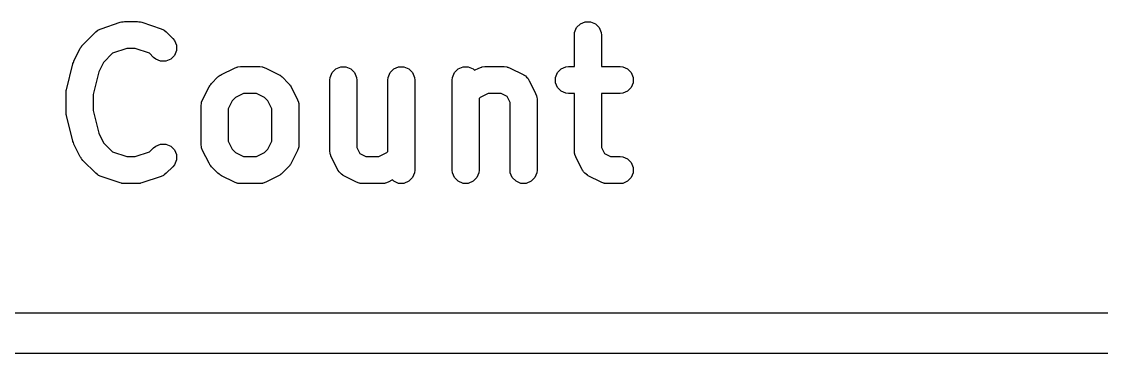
# Model space of a CAD drawing. Extents: x -2.5 to 14, y -2.7 to -1.2.
# Drawn here: x -2.1774 to -1.8628, y -1.3622 to -1.2654 of the extents above; entities that cross this region are included whole.
import ezdxf

# ---------------------------------------------------------------- set-up
doc = ezdxf.new("R2010")
doc.units = 0
doc.header["$MEASUREMENT"] = 0
doc.layers.add('BLACK', color=7, linetype='CONTINUOUS')

msp = doc.modelspace()

# ---------------------------------------------------------------- linework, layer by layer
at = {"layer": 'BLACK', "linetype": 'CONTINUOUS'}
for p, q in [((-2.155, -1.26783), (-2.15429, -1.26752)), ((-2.15429, -1.26752), (-2.14867, -1.26564)), ((-2.14867, -1.26564), (-2.14829, -1.26556)), ((-2.14829, -1.26556), (-2.14819, -1.26552)), ((-2.14819, -1.26552), (-2.14805, -1.2655)), ((-2.14805, -1.2655), (-2.14792, -1.26547)), ((-2.14792, -1.26547), (-2.14781, -1.26548)), ((-2.14781, -1.26548), (-2.14743, -1.26544)), ((-2.14743, -1.26544), (-2.14368, -1.26544)), ((-2.14368, -1.26544), (-2.14329, -1.26548)), ((-2.14329, -1.26548), (-2.14318, -1.26547)), ((-2.14318, -1.26547), (-2.14305, -1.2655)), ((-2.14305, -1.2655), (-2.14291, -1.26552)), ((-2.14291, -1.26552), (-2.14281, -1.26556)), ((-2.14281, -1.26556), (-2.14243, -1.26564)), ((-2.14243, -1.26564), (-2.13681, -1.26752)), ((-2.13681, -1.26752), (-2.1361, -1.26783)), ((-2.0163, -1.26861), (-2.01572, -1.26719)), ((-2.01572, -1.26719), (-2.01463, -1.26611)), ((-2.01463, -1.26611), (-2.01321, -1.26552)), ((-2.01321, -1.26552), (-2.01167, -1.26552)), ((-2.01167, -1.26552), (-2.01026, -1.26611)), ((-2.01026, -1.26611), (-2.00917, -1.26719)), ((-2.00917, -1.26719), (-2.00858, -1.26861)), ((-2.15958, -1.27222), (-2.15583, -1.26847)), ((-2.15583, -1.26847), (-2.15524, -1.26798)), ((-2.15524, -1.26798), (-2.15511, -1.26793)), ((-2.15511, -1.26793), (-2.155, -1.26783)), ((-2.1361, -1.26783), (-2.136, -1.26793)), ((-2.136, -1.26793), (-2.13586, -1.26798)), ((-2.13586, -1.26798), (-2.13527, -1.26847)), ((-2.13527, -1.26847), (-2.13339, -1.27034)), ((-2.13339, -1.27034), (-2.1329, -1.27094)), ((-2.01638, -1.26938), (-2.0163, -1.26861)), ((-2.01638, -1.27857), (-2.01638, -1.26938)), ((-2.00858, -1.26861), (-2.00851, -1.26938)), ((-2.00851, -1.26938), (-2.00851, -1.27857)), ((-2.1622, -1.27699), (-2.16032, -1.27324)), ((-2.16032, -1.27324), (-2.16011, -1.27291)), ((-2.16011, -1.27291), (-2.16007, -1.27282)), ((-2.16007, -1.27282), (-2.15998, -1.27271)), ((-2.15998, -1.27271), (-2.15991, -1.27259)), ((-2.15991, -1.27259), (-2.15983, -1.27252)), ((-2.15983, -1.27252), (-2.15958, -1.27222)), ((-2.14679, -1.27332), (-2.15092, -1.27469)), ((-2.14431, -1.27332), (-2.14679, -1.27332)), ((-2.14018, -1.27469), (-2.14431, -1.27332)), ((-2.1329, -1.27094), (-2.13232, -1.27236)), ((-2.13232, -1.2739), (-2.1329, -1.27532)), ((-2.13232, -1.27236), (-2.13232, -1.2739)), ((-2.16235, -1.27739), (-2.16223, -1.27707)), ((-2.16223, -1.27707), (-2.16222, -1.27705)), ((-2.16222, -1.27705), (-2.1622, -1.27699)), ((-2.15092, -1.27469), (-2.15356, -1.27734)), ((-2.13896, -1.27591), (-2.14018, -1.27469)), ((-2.13836, -1.2764), (-2.13896, -1.27591)), ((-2.13695, -1.27699), (-2.13836, -1.2764)), ((-2.13541, -1.27699), (-2.13695, -1.27699)), ((-2.13399, -1.2764), (-2.13541, -1.27699)), ((-2.1329, -1.27532), (-2.13399, -1.2764)), ((-2.16437, -1.2853), (-2.16249, -1.2778)), ((-2.16249, -1.2778), (-2.16247, -1.27774)), ((-2.16247, -1.27771), (-2.16235, -1.27739)), ((-2.16247, -1.27774), (-2.16247, -1.27771)), ((-2.15496, -1.28013), (-2.15661, -1.28674)), ((-2.15356, -1.27734), (-2.15496, -1.28013)), ((-2.11919, -1.28086), (-2.11544, -1.27898)), ((-2.11544, -1.27898), (-2.11472, -1.2787)), ((-2.11472, -1.2787), (-2.11458, -1.27869)), ((-2.11458, -1.27869), (-2.11445, -1.27864)), ((-2.11445, -1.27864), (-2.11368, -1.27857)), ((-2.11368, -1.27857), (-2.10806, -1.27857)), ((-2.10806, -1.27857), (-2.10729, -1.27864)), ((-2.10729, -1.27864), (-2.10716, -1.27869)), ((-2.10716, -1.27869), (-2.10702, -1.2787)), ((-2.10702, -1.2787), (-2.10629, -1.27898)), ((-2.10629, -1.27898), (-2.10255, -1.28086)), ((-2.08754, -1.28173), (-2.08696, -1.28031)), ((-2.08696, -1.28031), (-2.08587, -1.27923)), ((-2.08587, -1.27923), (-2.08445, -1.27864)), ((-2.08445, -1.27864), (-2.08292, -1.27864)), ((-2.08292, -1.27864), (-2.0815, -1.27923)), ((-2.0815, -1.27923), (-2.08041, -1.28031)), ((-2.08041, -1.28031), (-2.07982, -1.28173)), ((-2.07067, -1.28173), (-2.07008, -1.28031)), ((-2.07008, -1.28031), (-2.069, -1.27923)), ((-2.069, -1.27923), (-2.06758, -1.27864)), ((-2.06758, -1.27864), (-2.06604, -1.27864)), ((-2.06604, -1.27864), (-2.06462, -1.27923)), ((-2.06462, -1.27923), (-2.06354, -1.28031)), ((-2.06354, -1.28031), (-2.06295, -1.28173)), ((-2.05192, -1.28173), (-2.05134, -1.28031)), ((-2.05134, -1.28031), (-2.05025, -1.27923)), ((-2.05025, -1.27923), (-2.04883, -1.27864)), ((-2.04883, -1.27864), (-2.0473, -1.27864)), ((-2.0473, -1.27864), (-2.04588, -1.27923)), ((-2.04588, -1.27923), (-2.04548, -1.27962)), ((-2.04548, -1.27962), (-2.0442, -1.27898)), ((-2.0442, -1.27898), (-2.04348, -1.2787)), ((-2.04348, -1.2787), (-2.04334, -1.27869)), ((-2.04334, -1.27869), (-2.04321, -1.27864)), ((-2.04321, -1.27864), (-2.04244, -1.27857)), ((-2.04244, -1.27857), (-2.03681, -1.27857)), ((-2.03681, -1.27857), (-2.03605, -1.27864)), ((-2.03605, -1.27864), (-2.03592, -1.27869)), ((-2.03592, -1.27869), (-2.03577, -1.2787)), ((-2.03577, -1.2787), (-2.03505, -1.27898)), ((-2.03505, -1.27898), (-2.0313, -1.28086)), ((-2.02193, -1.28173), (-2.02134, -1.28031)), ((-2.02134, -1.28031), (-2.02025, -1.27923)), ((-2.02025, -1.27923), (-2.01883, -1.27864)), ((-2.01883, -1.27864), (-2.01807, -1.27857)), ((-2.01807, -1.27857), (-2.01638, -1.27857)), ((-2.00851, -1.27857), (-2.00307, -1.27857)), ((-2.00307, -1.27857), (-2.0023, -1.27864)), ((-2.0023, -1.27864), (-2.00088, -1.27923)), ((-2.00088, -1.27923), (-1.9998, -1.28031)), ((-1.9998, -1.28031), (-1.99921, -1.28173)), ((-2.12234, -1.28377), (-2.12209, -1.28347)), ((-2.12209, -1.28347), (-2.12021, -1.28159)), ((-2.12021, -1.28159), (-2.11991, -1.28135)), ((-2.11991, -1.28135), (-2.11984, -1.28127)), ((-2.11984, -1.28127), (-2.11972, -1.28119)), ((-2.11972, -1.28119), (-2.11962, -1.2811)), ((-2.11962, -1.2811), (-2.11952, -1.28106)), ((-2.11952, -1.28106), (-2.11919, -1.28086)), ((-2.10255, -1.28086), (-2.10221, -1.28106)), ((-2.10221, -1.28106), (-2.10212, -1.2811)), ((-2.10212, -1.2811), (-2.10201, -1.28119)), ((-2.10201, -1.28119), (-2.10189, -1.28127)), ((-2.10189, -1.28127), (-2.10182, -1.28135)), ((-2.10182, -1.28135), (-2.10152, -1.28159)), ((-2.10152, -1.28159), (-2.09965, -1.28347)), ((-2.09965, -1.28347), (-2.0994, -1.28377)), ((-2.08762, -1.2825), (-2.08754, -1.28173)), ((-2.08762, -1.30312), (-2.08762, -1.2825)), ((-2.07982, -1.28173), (-2.07975, -1.2825)), ((-2.07975, -1.2825), (-2.07975, -1.3022)), ((-2.07075, -1.2825), (-2.07067, -1.28173)), ((-2.07075, -1.30337), (-2.07075, -1.2825)), ((-2.06295, -1.28173), (-2.06287, -1.2825)), ((-2.06287, -1.2825), (-2.06287, -1.30875)), ((-2.052, -1.2825), (-2.05192, -1.28173)), ((-2.052, -1.30875), (-2.052, -1.2825)), ((-2.0313, -1.28086), (-2.03118, -1.28094)), ((-2.03118, -1.28094), (-2.03112, -1.28096)), ((-2.03112, -1.28096), (-2.03104, -1.28102)), ((-2.03104, -1.28102), (-2.03065, -1.28127)), ((-2.03065, -1.28127), (-2.03033, -1.28164)), ((-2.03033, -1.28164), (-2.02995, -1.28196)), ((-2.02995, -1.28196), (-2.02971, -1.28235)), ((-2.02971, -1.28235), (-2.02964, -1.28243)), ((-2.02964, -1.28243), (-2.02962, -1.28249)), ((-2.02962, -1.28249), (-2.02954, -1.28262)), ((-2.02954, -1.28262), (-2.02767, -1.28637)), ((-2.02193, -1.28327), (-2.02193, -1.28173)), ((-2.02134, -1.28469), (-2.02193, -1.28327)), ((-1.99921, -1.28327), (-1.9998, -1.28469)), ((-1.99921, -1.28173), (-1.99921, -1.28327)), ((-2.16449, -1.28625), (-2.16447, -1.28612)), ((-2.16449, -1.29188), (-2.16449, -1.28625)), ((-2.16448, -1.28606), (-2.16444, -1.28577)), ((-2.16447, -1.28612), (-2.16448, -1.28606)), ((-2.16444, -1.28577), (-2.16441, -1.28548)), ((-2.16441, -1.28548), (-2.16439, -1.28543)), ((-2.16439, -1.28543), (-2.16437, -1.2853)), ((-2.1247, -1.28824), (-2.12283, -1.28449)), ((-2.12283, -1.28449), (-2.12262, -1.28416)), ((-2.12262, -1.28416), (-2.12258, -1.28406)), ((-2.12258, -1.28406), (-2.12249, -1.28396)), ((-2.12249, -1.28396), (-2.12241, -1.28384)), ((-2.12241, -1.28384), (-2.12234, -1.28377)), ((-2.11275, -1.28644), (-2.1151, -1.28761)), ((-2.10899, -1.28644), (-2.11275, -1.28644)), ((-2.10664, -1.28761), (-2.10899, -1.28644)), ((-2.0994, -1.28377), (-2.09932, -1.28384)), ((-2.09932, -1.28384), (-2.09925, -1.28396)), ((-2.09925, -1.28396), (-2.09916, -1.28406)), ((-2.09916, -1.28406), (-2.09912, -1.28416)), ((-2.09912, -1.28416), (-2.09891, -1.28449)), ((-2.09891, -1.28449), (-2.09704, -1.28824)), ((-2.04151, -1.28644), (-2.04386, -1.28761)), ((-2.03774, -1.28644), (-2.04151, -1.28644)), ((-2.036, -1.28731), (-2.03774, -1.28644)), ((-2.02767, -1.28637), (-2.02739, -1.28709)), ((-2.02025, -1.28578), (-2.02134, -1.28469)), ((-2.01883, -1.28636), (-2.02025, -1.28578)), ((-2.01807, -1.28644), (-2.01883, -1.28636)), ((-2.01638, -1.28644), (-2.01807, -1.28644)), ((-2.01638, -1.30312), (-2.01638, -1.28644)), ((-2.00307, -1.28644), (-2.00851, -1.28644)), ((-2.00851, -1.28644), (-2.00851, -1.3022)), ((-2.0023, -1.28636), (-2.00307, -1.28644)), ((-2.00088, -1.28578), (-2.0023, -1.28636)), ((-1.9998, -1.28469), (-2.00088, -1.28578)), ((-2.15661, -1.28674), (-2.15661, -1.29139)), ((-2.12512, -1.29), (-2.12504, -1.28923)), ((-2.12504, -1.28923), (-2.12499, -1.2891)), ((-2.12499, -1.2891), (-2.12498, -1.28896)), ((-2.12498, -1.28896), (-2.1247, -1.28824)), ((-2.11607, -1.28858), (-2.11724, -1.29093)), ((-2.1151, -1.28761), (-2.11607, -1.28858)), ((-2.10567, -1.28858), (-2.10664, -1.28761)), ((-2.10449, -1.29093), (-2.10567, -1.28858)), ((-2.09704, -1.28824), (-2.09676, -1.28896)), ((-2.09676, -1.28896), (-2.09675, -1.2891)), ((-2.09675, -1.2891), (-2.0967, -1.28923)), ((-2.0967, -1.28923), (-2.09662, -1.29)), ((-2.04386, -1.28761), (-2.04413, -1.28788)), ((-2.04413, -1.28788), (-2.04413, -1.30875)), ((-2.03513, -1.28906), (-2.036, -1.28731)), ((-2.03513, -1.30875), (-2.03513, -1.28906)), ((-2.02739, -1.28709), (-2.02738, -1.28723)), ((-2.02738, -1.28723), (-2.02733, -1.28736)), ((-2.02733, -1.28736), (-2.02725, -1.28813)), ((-2.02725, -1.28813), (-2.02725, -1.30875)), ((-2.16447, -1.29201), (-2.16449, -1.29188)), ((-2.16448, -1.29207), (-2.16447, -1.29201)), ((-2.16444, -1.29235), (-2.16448, -1.29207)), ((-2.16441, -1.29264), (-2.16444, -1.29235)), ((-2.16439, -1.2927), (-2.16441, -1.29264)), ((-2.16437, -1.29283), (-2.16439, -1.2927)), ((-2.16249, -1.30033), (-2.16437, -1.29283)), ((-2.15661, -1.29139), (-2.15496, -1.298)), ((-2.12512, -1.30125), (-2.12512, -1.29)), ((-2.11724, -1.29093), (-2.11724, -1.30032)), ((-2.10449, -1.30032), (-2.10449, -1.29093)), ((-2.09662, -1.29), (-2.09662, -1.30125)), ((-2.15496, -1.298), (-2.15356, -1.30079)), ((-2.16247, -1.30039), (-2.16249, -1.30033)), ((-2.16247, -1.30041), (-2.16247, -1.30039)), ((-2.16235, -1.30073), (-2.16247, -1.30041)), ((-2.16223, -1.30106), (-2.16235, -1.30073)), ((-2.16222, -1.30108), (-2.16223, -1.30106)), ((-2.1622, -1.30114), (-2.16222, -1.30108)), ((-2.16032, -1.30489), (-2.1622, -1.30114)), ((-2.15356, -1.30079), (-2.15092, -1.30343)), ((-2.14018, -1.30343), (-2.13896, -1.30222)), ((-2.13896, -1.30222), (-2.13836, -1.30173)), ((-2.13836, -1.30173), (-2.13695, -1.30114)), ((-2.13695, -1.30114), (-2.13541, -1.30114)), ((-2.13541, -1.30114), (-2.13399, -1.30173)), ((-2.13399, -1.30173), (-2.1329, -1.30281)), ((-2.12504, -1.30202), (-2.12512, -1.30125)), ((-2.12499, -1.30215), (-2.12504, -1.30202)), ((-2.12498, -1.30229), (-2.12499, -1.30215)), ((-2.1247, -1.30301), (-2.12498, -1.30229)), ((-2.11724, -1.30032), (-2.11607, -1.30267)), ((-2.10567, -1.30267), (-2.10449, -1.30032)), ((-2.09676, -1.30229), (-2.09704, -1.30301)), ((-2.09675, -1.30215), (-2.09676, -1.30229)), ((-2.0967, -1.30202), (-2.09675, -1.30215)), ((-2.09662, -1.30125), (-2.0967, -1.30202)), ((-2.07975, -1.3022), (-2.07887, -1.30394)), ((-2.00851, -1.3022), (-2.00763, -1.30394)), ((-2.16011, -1.30522), (-2.16032, -1.30489)), ((-2.16007, -1.30531), (-2.16011, -1.30522)), ((-2.15998, -1.30542), (-2.16007, -1.30531)), ((-2.15991, -1.30554), (-2.15998, -1.30542)), ((-2.15092, -1.30343), (-2.14679, -1.30481)), ((-2.14679, -1.30481), (-2.14431, -1.30481)), ((-2.14431, -1.30481), (-2.14018, -1.30343)), ((-2.1329, -1.30281), (-2.13232, -1.30423)), ((-2.13232, -1.30423), (-2.13232, -1.30577)), ((-2.12283, -1.30676), (-2.1247, -1.30301)), ((-2.11607, -1.30267), (-2.1151, -1.30364)), ((-2.1151, -1.30364), (-2.11275, -1.30481)), ((-2.11275, -1.30481), (-2.10899, -1.30481)), ((-2.10899, -1.30481), (-2.10664, -1.30364)), ((-2.10664, -1.30364), (-2.10567, -1.30267)), ((-2.09704, -1.30301), (-2.09891, -1.30676)), ((-2.08754, -1.30389), (-2.08762, -1.30312)), ((-2.08749, -1.30402), (-2.08754, -1.30389)), ((-2.08748, -1.30416), (-2.08749, -1.30402)), ((-2.0872, -1.30489), (-2.08748, -1.30416)), ((-2.08533, -1.30863), (-2.0872, -1.30489)), ((-2.07887, -1.30394), (-2.07713, -1.30481)), ((-2.07713, -1.30481), (-2.07336, -1.30481)), ((-2.07336, -1.30481), (-2.07102, -1.30364)), ((-2.07102, -1.30364), (-2.07075, -1.30337)), ((-2.0163, -1.30389), (-2.01638, -1.30312)), ((-2.01625, -1.30402), (-2.0163, -1.30389)), ((-2.01624, -1.30416), (-2.01625, -1.30402)), ((-2.01596, -1.30489), (-2.01624, -1.30416)), ((-2.01409, -1.30863), (-2.01596, -1.30489)), ((-2.00763, -1.30394), (-2.00589, -1.30481)), ((-2.00589, -1.30481), (-2.00307, -1.30481)), ((-2.00307, -1.30481), (-2.0023, -1.30489)), ((-2.0023, -1.30489), (-2.00088, -1.30548)), ((-2.00088, -1.30548), (-1.9998, -1.30656)), ((-2.15983, -1.30561), (-2.15991, -1.30554)), ((-2.15958, -1.30591), (-2.15983, -1.30561)), ((-2.15583, -1.30966), (-2.15958, -1.30591)), ((-2.13339, -1.30778), (-2.13527, -1.30966)), ((-2.1329, -1.30719), (-2.13339, -1.30778)), ((-2.13232, -1.30577), (-2.1329, -1.30719)), ((-2.12262, -1.30709), (-2.12283, -1.30676)), ((-2.12258, -1.30719), (-2.12262, -1.30709)), ((-2.12249, -1.30729), (-2.12258, -1.30719)), ((-2.12241, -1.30741), (-2.12249, -1.30729)), ((-2.12234, -1.30748), (-2.12241, -1.30741)), ((-2.12209, -1.30778), (-2.12234, -1.30748)), ((-2.12021, -1.30966), (-2.12209, -1.30778)), ((-2.09965, -1.30778), (-2.10152, -1.30966)), ((-2.0994, -1.30748), (-2.09965, -1.30778)), ((-2.09932, -1.30741), (-2.0994, -1.30748)), ((-2.09925, -1.30729), (-2.09932, -1.30741)), ((-2.09916, -1.30719), (-2.09925, -1.30729)), ((-2.09912, -1.30709), (-2.09916, -1.30719)), ((-2.09891, -1.30676), (-2.09912, -1.30709)), ((-2.08525, -1.30876), (-2.08533, -1.30863)), ((-2.01401, -1.30876), (-2.01409, -1.30863)), ((-1.9998, -1.30656), (-1.99921, -1.30798)), ((-1.99921, -1.30798), (-1.99921, -1.30952)), ((-2.15524, -1.31015), (-2.15583, -1.30966)), ((-2.15511, -1.3102), (-2.15524, -1.31015)), ((-2.155, -1.31029), (-2.15511, -1.3102)), ((-2.15429, -1.31061), (-2.155, -1.31029)), ((-2.14867, -1.31248), (-2.15429, -1.31061)), ((-2.13681, -1.31061), (-2.14243, -1.31248)), ((-2.1361, -1.31029), (-2.13681, -1.31061)), ((-2.136, -1.3102), (-2.1361, -1.31029)), ((-2.13586, -1.31015), (-2.136, -1.3102)), ((-2.13527, -1.30966), (-2.13586, -1.31015)), ((-2.11991, -1.30991), (-2.12021, -1.30966)), ((-2.11984, -1.30998), (-2.11991, -1.30991)), ((-2.11972, -1.31006), (-2.11984, -1.30998)), ((-2.11962, -1.31015), (-2.11972, -1.31006)), ((-2.11952, -1.31019), (-2.11962, -1.31015)), ((-2.11919, -1.3104), (-2.11952, -1.31019)), ((-2.11544, -1.31227), (-2.11919, -1.3104)), ((-2.10255, -1.3104), (-2.10629, -1.31227)), ((-2.10221, -1.31019), (-2.10255, -1.3104)), ((-2.10212, -1.31015), (-2.10221, -1.31019)), ((-2.10201, -1.31006), (-2.10212, -1.31015)), ((-2.10189, -1.30998), (-2.10201, -1.31006)), ((-2.10182, -1.30991), (-2.10189, -1.30998)), ((-2.10152, -1.30966), (-2.10182, -1.30991)), ((-2.08523, -1.30882), (-2.08525, -1.30876)), ((-2.08516, -1.3089), (-2.08523, -1.30882)), ((-2.08492, -1.30929), (-2.08516, -1.3089)), ((-2.08455, -1.30961), (-2.08492, -1.30929)), ((-2.08422, -1.30998), (-2.08455, -1.30961)), ((-2.08383, -1.31023), (-2.08422, -1.30998)), ((-2.08376, -1.31029), (-2.08383, -1.31023)), ((-2.0837, -1.31031), (-2.08376, -1.31029)), ((-2.08357, -1.3104), (-2.0837, -1.31031)), ((-2.07982, -1.31227), (-2.08357, -1.3104)), ((-2.06939, -1.31163), (-2.07067, -1.31227)), ((-2.069, -1.31202), (-2.06939, -1.31163)), ((-2.06354, -1.31094), (-2.06462, -1.31202)), ((-2.06295, -1.30952), (-2.06354, -1.31094)), ((-2.06287, -1.30875), (-2.06295, -1.30952)), ((-2.05192, -1.30952), (-2.052, -1.30875)), ((-2.05134, -1.31094), (-2.05192, -1.30952)), ((-2.05025, -1.31202), (-2.05134, -1.31094)), ((-2.04479, -1.31094), (-2.04588, -1.31202)), ((-2.0442, -1.30952), (-2.04479, -1.31094)), ((-2.04413, -1.30875), (-2.0442, -1.30952)), ((-2.03505, -1.30952), (-2.03513, -1.30875)), ((-2.03446, -1.31094), (-2.03505, -1.30952)), ((-2.03338, -1.31202), (-2.03446, -1.31094)), ((-2.02792, -1.31094), (-2.029, -1.31202)), ((-2.02733, -1.30952), (-2.02792, -1.31094)), ((-2.02725, -1.30875), (-2.02733, -1.30952)), ((-2.01399, -1.30882), (-2.01401, -1.30876)), ((-2.01392, -1.3089), (-2.01399, -1.30882)), ((-2.01368, -1.30929), (-2.01392, -1.3089)), ((-2.01331, -1.30961), (-2.01368, -1.30929)), ((-2.01298, -1.30998), (-2.01331, -1.30961)), ((-2.01259, -1.31023), (-2.01298, -1.30998)), ((-2.01252, -1.31029), (-2.01259, -1.31023)), ((-2.01246, -1.31031), (-2.01252, -1.31029)), ((-2.01233, -1.3104), (-2.01246, -1.31031)), ((-2.00858, -1.31227), (-2.01233, -1.3104)), ((-1.9998, -1.31094), (-2.00088, -1.31202)), ((-1.99921, -1.30952), (-1.9998, -1.31094)), ((-2.14829, -1.31257), (-2.14867, -1.31248)), ((-2.14819, -1.31261), (-2.14829, -1.31257)), ((-2.14805, -1.31262), (-2.14819, -1.31261)), ((-2.14792, -1.31265), (-2.14805, -1.31262)), ((-2.14781, -1.31265), (-2.14792, -1.31265)), ((-2.14743, -1.31269), (-2.14781, -1.31265)), ((-2.14368, -1.31269), (-2.14743, -1.31269)), ((-2.14329, -1.31265), (-2.14368, -1.31269)), ((-2.14318, -1.31265), (-2.14329, -1.31265)), ((-2.14305, -1.31262), (-2.14318, -1.31265)), ((-2.14291, -1.31261), (-2.14305, -1.31262)), ((-2.14281, -1.31257), (-2.14291, -1.31261)), ((-2.14243, -1.31248), (-2.14281, -1.31257)), ((-2.11472, -1.31255), (-2.11544, -1.31227)), ((-2.11458, -1.31256), (-2.11472, -1.31255)), ((-2.11445, -1.31261), (-2.11458, -1.31256)), ((-2.11368, -1.31269), (-2.11445, -1.31261)), ((-2.10806, -1.31269), (-2.11368, -1.31269)), ((-2.10729, -1.31261), (-2.10806, -1.31269)), ((-2.10716, -1.31256), (-2.10729, -1.31261)), ((-2.10702, -1.31255), (-2.10716, -1.31256)), ((-2.10629, -1.31227), (-2.10702, -1.31255)), ((-2.0791, -1.31255), (-2.07982, -1.31227)), ((-2.07896, -1.31256), (-2.0791, -1.31255)), ((-2.07883, -1.31261), (-2.07896, -1.31256)), ((-2.07806, -1.31269), (-2.07883, -1.31261)), ((-2.07244, -1.31269), (-2.07806, -1.31269)), ((-2.07167, -1.31261), (-2.07244, -1.31269)), ((-2.07154, -1.31256), (-2.07167, -1.31261)), ((-2.0714, -1.31255), (-2.07154, -1.31256)), ((-2.07067, -1.31227), (-2.0714, -1.31255)), ((-2.06758, -1.31261), (-2.069, -1.31202)), ((-2.06604, -1.31261), (-2.06758, -1.31261)), ((-2.06462, -1.31202), (-2.06604, -1.31261)), ((-2.04883, -1.31261), (-2.05025, -1.31202)), ((-2.0473, -1.31261), (-2.04883, -1.31261)), ((-2.04588, -1.31202), (-2.0473, -1.31261)), ((-2.03196, -1.31261), (-2.03338, -1.31202)), ((-2.03042, -1.31261), (-2.03196, -1.31261)), ((-2.029, -1.31202), (-2.03042, -1.31261)), ((-2.00786, -1.31255), (-2.00858, -1.31227)), ((-2.00772, -1.31256), (-2.00786, -1.31255)), ((-2.00759, -1.31261), (-2.00772, -1.31256)), ((-2.00682, -1.31269), (-2.00759, -1.31261)), ((-2.00307, -1.31269), (-2.00682, -1.31269)), ((-2.0023, -1.31261), (-2.00307, -1.31269)), ((-2.00088, -1.31202), (-2.0023, -1.31261)), ((-2.48622, -1.35039), (-1.19488, -1.35039)), ((-1.19488, -1.3622), (-2.48622, -1.3622))]:
    msp.add_line(p, q, dxfattribs=at)

doc.saveas('drawing.dxf')
